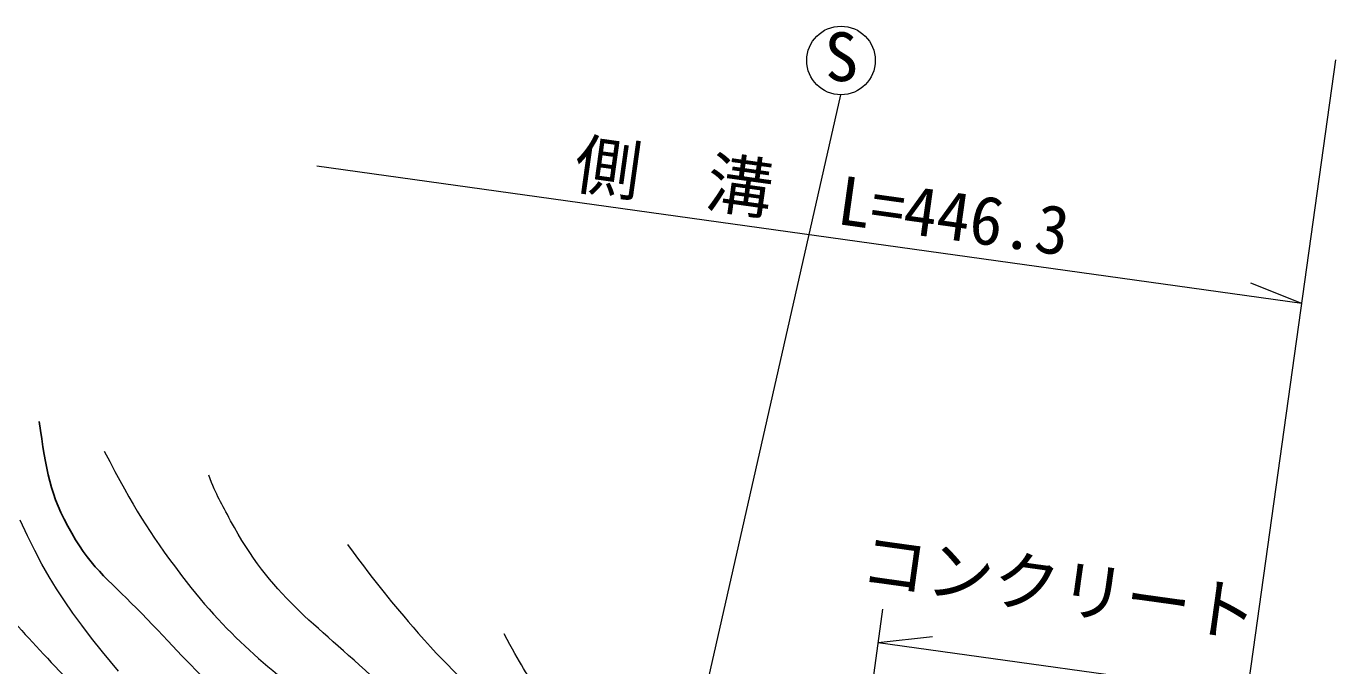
# Model space of a CAD drawing. Units: millimetres, scale not verified. Extents: x 40000 to 680000, y 20000 to 380000.
# Drawn here: x 521187 to 570387, y 309285 to 333325 of the extents above; entities that cross this region are included whole.
import ezdxf
from ezdxf.enums import TextEntityAlignment as Align

# ---------------------------------------------------------------- set-up
doc = ezdxf.new("R2010")
doc.units = ezdxf.units.MM
doc.header["$LTSCALE"] = 1000
for name, color, linetype, lineweight in [('M-BGD', 7, 'Continuous', 13), ('M-BMK-SRVR', 3, 'Continuous', 13), ('M-STR-HTXT', 7, 'Continuous', 13), ('M-STR-STRC', 7, 'Continuous', 13)]:
    doc.layers.add(name, color=color, linetype=linetype, lineweight=lineweight)
doc.styles.add('ＭＳ ゴシック', font='')
doc.styles.get('ＭＳ ゴシック').set_extended_font_data('MS Gothic')

msp = doc.modelspace()

# ---------------------------------------------------------------- linework, layer by layer
at = {"layer": 'M-BGD'}
msp.add_lwpolyline([(524656, 309080), (524053, 309807), (523645, 310322), (523274, 310807), (522934, 311270), (522620, 311722), (522326, 312173), (522046, 312633), (521775, 313111), (521509, 313619), (521240, 314166), (520964, 314762)], dxfattribs=at)
for points, knots in [([(511991, 321833), (513337, 320579), (513739, 320200), (514751, 319051), (515803, 317855), (516326, 317126), (517245, 315825), (517876, 314933), (518052, 314316), (518702, 313438), (520309, 311269), (521406, 310207), (523239, 308226), (525330, 305965), (526423, 304590), (528817, 302652), (530680, 301144), (531880, 300504), (533866, 299162), (536847, 297148), (538434, 295886), (541531, 294055), (543225, 293053), (544177, 292470), (545998, 291723), (547247, 291210), (548017, 291123), (549321, 290776), (550671, 290417), (551244, 290284), (552627, 289971)], [0, 0, 0, 0, 1, 1, 1, 2, 2, 2, 3, 3, 3, 4, 4, 4, 5, 5, 5, 6, 6, 6, 7, 7, 7, 8, 8, 8, 9, 9, 9, 10, 10, 10, 10]), ([(524122, 317358), (525264, 315145), (525732, 314401), (527023, 312683), (528914, 310166), (530455, 309161), (532828, 307091), (534485, 305646), (535503, 304941), (537182, 303521), (539810, 301297), (540989, 299695), (543767, 297663), (545462, 296423), (546431, 295732), (548297, 294770), (550447, 293661), (551540, 293361), (553934, 292716)], [0, 0, 0, 0, 1, 1, 1, 2, 2, 2, 3, 3, 3, 4, 4, 4, 5, 5, 5, 6, 6, 6, 6]), ([(559868, 291900), (557779, 292565), (557019, 292816), (555100, 293502), (552885, 294293), (551591, 294625), (549477, 295656), (547416, 296662), (546334, 297406), (544534, 298827), (541757, 301019), (540837, 302938), (538245, 305345), (536765, 306719), (535822, 307360), (534344, 308734), (532019, 310895), (530365, 311939), (528868, 314737), (528517, 315393), (528341, 315657), (528047, 316455)], [0, 0, 0, 0, 1, 1, 1, 2, 2, 2, 3, 3, 3, 4, 4, 4, 5, 5, 5, 6, 6, 6, 7, 7, 7, 7]), ([(533253, 313842), (534466, 312228), (534824, 311769), (535917, 310512), (537184, 309056), (538053, 308387), (539354, 306961), (541756, 304327), (542559, 302325), (545273, 300015), (547108, 298453), (548311, 297774), (550439, 296643), (552284, 295663), (553399, 295270), (555360, 294548), (558547, 293375), (560360, 292757), (563663, 291965), (564041, 291874), (564403, 291792), (564754, 291716)], [0, 0, 0, 0, 1, 1, 1, 2, 2, 2, 3, 3, 3, 4, 4, 4, 5, 5, 5, 6, 6, 6, 7, 7, 7, 7]), ([(551752, 288136), (550606, 288454), (550092, 288595), (548908, 288911), (547509, 289285), (546688, 289372), (545319, 289847), (543309, 290544), (542208, 291018), (540293, 291943), (537174, 293449), (535482, 294413), (532513, 296195), (530128, 297627), (528777, 298442), (526636, 300218), (524080, 302337), (523066, 303972), (520813, 306412), (519066, 308304), (518281, 309557), (516366, 311278), (516250, 311382), (516213, 311422), (516068, 311541)], [0, 0, 0, 0, 1, 1, 1, 2, 2, 2, 3, 3, 3, 4, 4, 4, 5, 5, 5, 6, 6, 6, 7, 7, 7, 8, 8, 8, 8]), ([(564939, 293044), (564753, 293085), (564563, 293127), (564369, 293171), (561006, 293939), (559166, 294573), (555921, 295745), (554017, 296433), (552924, 296790), (551141, 297749), (549011, 298896), (547844, 299645), (546027, 301242), (543466, 303493), (542392, 305174), (540577, 308060), (539991, 308991), (539762, 309323), (539144, 310483)], [0, 0, 0, 0, 1, 1, 1, 2, 2, 2, 3, 3, 3, 4, 4, 4, 5, 5, 5, 6, 6, 6, 6])]:
    msp.add_open_spline(points, degree=3, knots=knots, dxfattribs=at)
at = {"layer": 'M-BGD', "lineweight": 25}
msp.add_open_spline([(544496, 295352), (543743, 295803), (543537, 295960), (542934, 296365), (540080, 298281), (538829, 299816), (536120, 301931), (534298, 303354), (533196, 304047), (531420, 305526), (528956, 307579), (527747, 308931), (525528, 311247), (524446, 312376), (523669, 312905), (522896, 314265), (522051, 315751), (521951, 316604), (521672, 318467)], degree=3, knots=[0, 0, 0, 0, 1, 1, 1, 2, 2, 2, 3, 3, 3, 4, 4, 4, 5, 5, 5, 6, 6, 6, 6], dxfattribs=at)
at = {"layer": 'M-BMK-SRVR'}
msp.add_line((562194, 273384), (570387, 332061), dxfattribs=at)
at = {"layer": 'M-STR-HTXT'}
for p, q in [((569107, 322898), (532103, 328064)), ((569107, 322898), (567196, 323670)), ((553363, 311413), (549448, 283373)), ((553189, 310165), (555239, 310384)), ((553189, 310165), (567059, 308229))]:
    msp.add_line(p, q, dxfattribs=at)
at = {"layer": 'M-STR-STRC'}
msp.add_line((540745, 282043), (551791, 330747), dxfattribs=at)
msp.add_circle((551798, 332036), 1289, dxfattribs=at)

# ---------------------------------------------------------------- texts
at = {"layer": 'M-STR-HTXT', "style": 'ＭＳ ゴシック'}
for s, p in [('側\u3000溝\u3000L=446.3', (541608, 326737)), ('コンクリート', (552376, 311837))]:
    msp.add_text(s, height=1833, rotation=352.052, dxfattribs=at).set_placement(p, align=Align.BOTTOM_LEFT)
at = {"layer": 'M-STR-STRC', "style": 'ＭＳ ゴシック'}
msp.add_text('S', height=1833, rotation=1.392, dxfattribs=at).set_placement((551226, 330696), align=Align.BOTTOM_LEFT)

doc.saveas('drawing.dxf')
